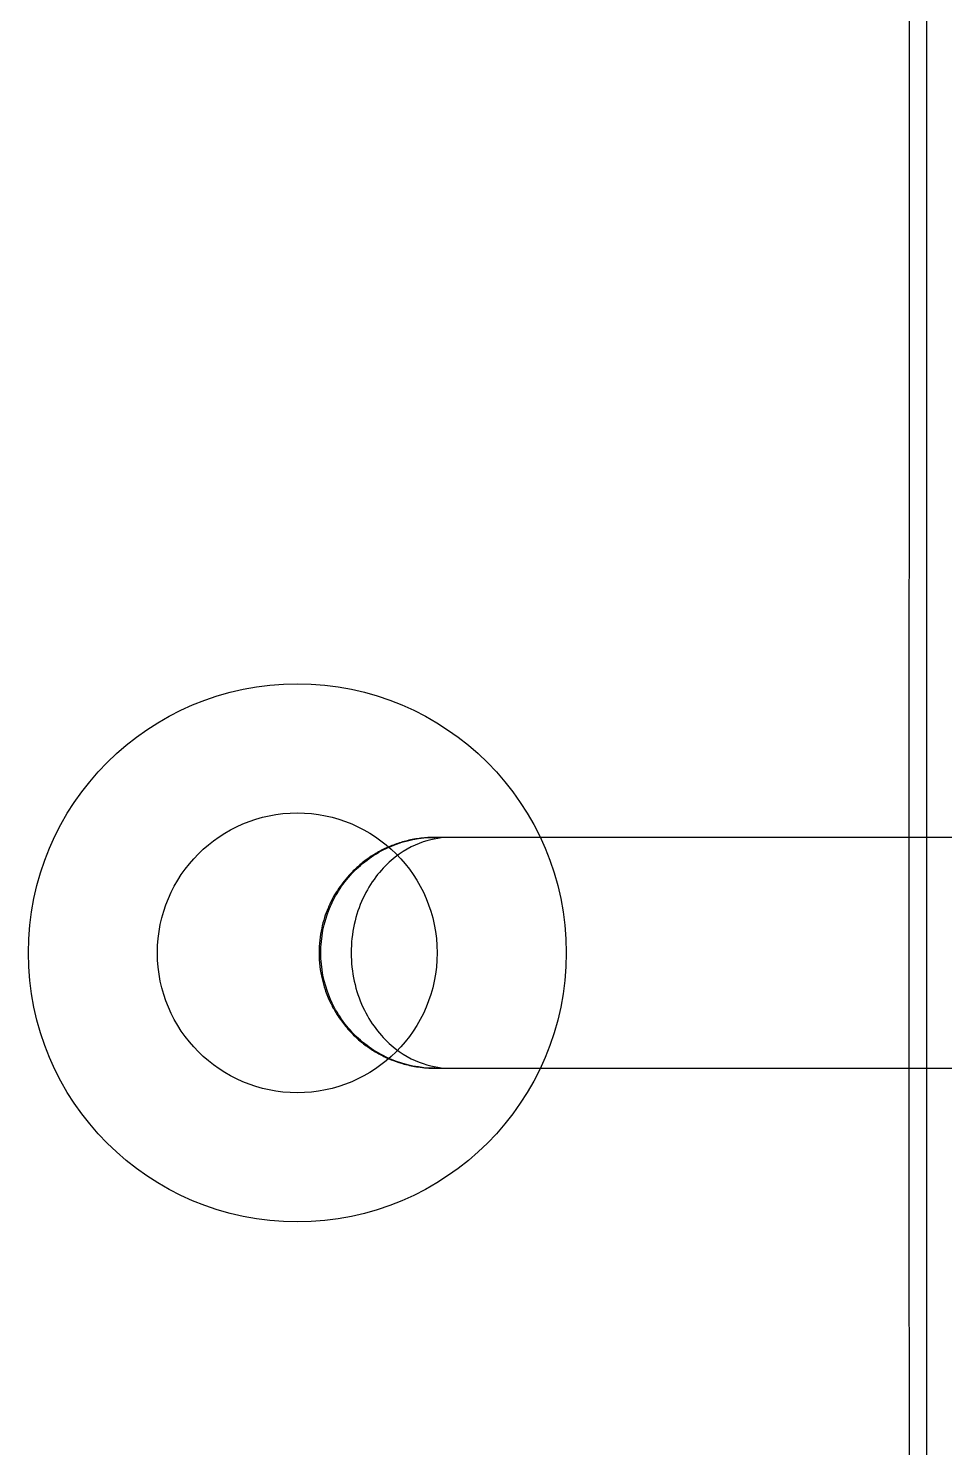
# Model space of a CAD drawing. Header units: millimetres. Extents: x -33000 to 294000, y 0 to 42408.
# Drawn here: x 57067.7 to 57198.8, y 19398.9 to 19601.7 of the extents above; entities that cross this region are included whole.
import ezdxf

# ---------------------------------------------------------------- set-up
doc = ezdxf.new("R2010")
doc.units = ezdxf.units.MM
doc.header["$LTSCALE"] = 50
doc.layers.add('arch', color=8, linetype='Continuous')

msp = doc.modelspace()

# ---------------------------------------------------------------- linework, layer by layer
at = {"layer": 'arch', "linetype": 'Continuous'}
for p, q in [((57196.21, 19721.77), (57196.21, 19217.44)), ((57128.21, 19486.1), (57125.93, 19486.1)), ((57125.93, 19453.1), (57128.21, 19453.1))]:
    msp.add_line(p, q, dxfattribs=at)
for radius in [38.46, 20]:
    msp.add_circle((57106.21, 19469.6, 0), radius, dxfattribs=at)
msp.add_ellipse((57280.81, 19469.6, 0), major_axis=(0, 4991.95), ratio=0.017452, start_param=1.530489, end_param=1.611104, dxfattribs=at)
for points, knots in [([(57125.93, 19486.1, 0), (57125.24, 19486.1, 0), (57123.9, 19486.02, 0), (57121.96, 19485.67, 0), (57120.19, 19485.13, 0), (57118.57, 19484.44, 0), (57117.15, 19483.65, 0), (57116.02, 19482.88, 0), (57115.18, 19482.21, 0), (57114.51, 19481.61, 0), (57113.74, 19480.85, 0), (57112.93, 19479.91, 0), (57112.09, 19478.77, 0), (57111.3, 19477.49, 0), (57110.62, 19476.08, 0), (57110.07, 19474.6, 0), (57109.67, 19473.07, 0), (57109.39, 19471.39, 0), (57109.32, 19470.22, 0), (57109.32, 19469.6, 0)], [0, 0, 0, 0, 0.079637, 0.155748, 0.22818, 0.296374, 0.36029, 0.41783, 0.454151, 0.48457, 0.522065, 0.579098, 0.627922, 0.68532, 0.751237, 0.806262, 0.866066, 0.930644, 1, 1, 1, 1]), ([(57128.21, 19486.1, 0), (57127.02, 19486.1, 0), (57124.33, 19485.77, 0), (57119.57, 19483.31, 0), (57115.92, 19478.73, 0), (57114.22, 19473.73, 0), (57113.92, 19470.98, 0), (57113.92, 19469.6, 0)], [0, 0, 0, 0, 0.25, 0.5, 0.75, 0.875, 1, 1, 1, 1]), ([(57256.21, 19486.1, 0), (57256.21, 19486.1, 0), (57253.12, 19486.1, 0), (57243.19, 19486.1, 0), (57232.59, 19486.1, 0), (57223.56, 19486.1, 0), (57213.7, 19486.1, 0), (57203.24, 19486.1, 0), (57192.44, 19486.1, 0), (57177.91, 19486.1, 0), (57160.13, 19486.1, 0), (57141.35, 19486.1, 0), (57131.86, 19486.1, 0), (57128.21, 19486.1, 0)], [0, 0, 0, 0, 0.125, 0.25, 0.3125, 0.375, 0.4375, 0.5, 0.5625, 0.625, 0.75, 0.875, 1, 1, 1, 1]), ([(57109.32, 19469.6, 0), (57109.32, 19468.95, 0), (57109.4, 19467.7, 0), (57109.71, 19465.94, 0), (57110.2, 19464.21, 0), (57110.86, 19462.58, 0), (57111.63, 19461.16, 0), (57112.32, 19460.12, 0), (57112.96, 19459.27, 0), (57113.65, 19458.46, 0), (57114.61, 19457.48, 0), (57115.85, 19456.44, 0), (57117.3, 19455.46, 0), (57118.67, 19454.73, 0), (57120.06, 19454.14, 0), (57121.62, 19453.63, 0), (57123.63, 19453.21, 0), (57125.11, 19453.11, 0), (57125.93, 19453.1, 0)], [0, 0, 0, 0, 0.074556, 0.1421, 0.202631, 0.280219, 0.341965, 0.387769, 0.423535, 0.464379, 0.511066, 0.581713, 0.650719, 0.714156, 0.762813, 0.826271, 0.905347, 1, 1, 1, 1]), ([(57109.32, 19469.6, 0), (57109.32, 19469.6, 0), (57109.32, 19469.6, 0), (57109.36, 19469.6, 0), (57109.48, 19469.6, 0), (57109.57, 19469.6, 0)], [0, 0, 0, 0, 0.000935, 0.333956, 1, 1, 1, 1]), ([(57113.92, 19469.6, 0), (57113.92, 19468.23, 0), (57114.22, 19465.48, 0), (57115.92, 19460.48, 0), (57119.57, 19455.9, 0), (57124.33, 19453.44, 0), (57127.02, 19453.1, 0), (57128.21, 19453.1, 0)], [0, 0, 0, 0, 0.125, 0.25, 0.5, 0.75, 1, 1, 1, 1]), ([(57128.21, 19453.1, 0), (57131.86, 19453.1, 0), (57141.35, 19453.1, 0), (57160.13, 19453.1, 0), (57177.91, 19453.1, 0), (57192.44, 19453.1, 0), (57203.24, 19453.1, 0), (57213.7, 19453.1, 0), (57223.56, 19453.1, 0), (57232.59, 19453.1, 0), (57243.19, 19453.1, 0), (57252.65, 19453.1, 0), (57255.83, 19453.1, 0), (57256.14, 19453.1, 0)], [0, 0, 0, 0, 0.126868, 0.253737, 0.380605, 0.444039, 0.507473, 0.570907, 0.634341, 0.697775, 0.76121, 0.888078, 1, 1, 1, 1])]:
    msp.add_open_spline(points, degree=3, knots=knots, dxfattribs=at)
for points in [[(57109.57, 19469.6, 0), (57109.57, 19471.76, 0), (57110.42, 19476.08, 0), (57114.06, 19481.58, 0), (57119.51, 19485.25, 0), (57123.79, 19486.1, 0), (57125.93, 19486.1, 0)], [(57125.93, 19453.1, 0), (57123.79, 19453.1, 0), (57119.51, 19453.96, 0), (57114.06, 19457.63, 0), (57110.42, 19463.13, 0), (57109.57, 19467.45, 0), (57109.57, 19469.6, 0)]]:
    msp.add_open_spline(points, degree=3, dxfattribs=at)

doc.saveas('drawing.dxf')
